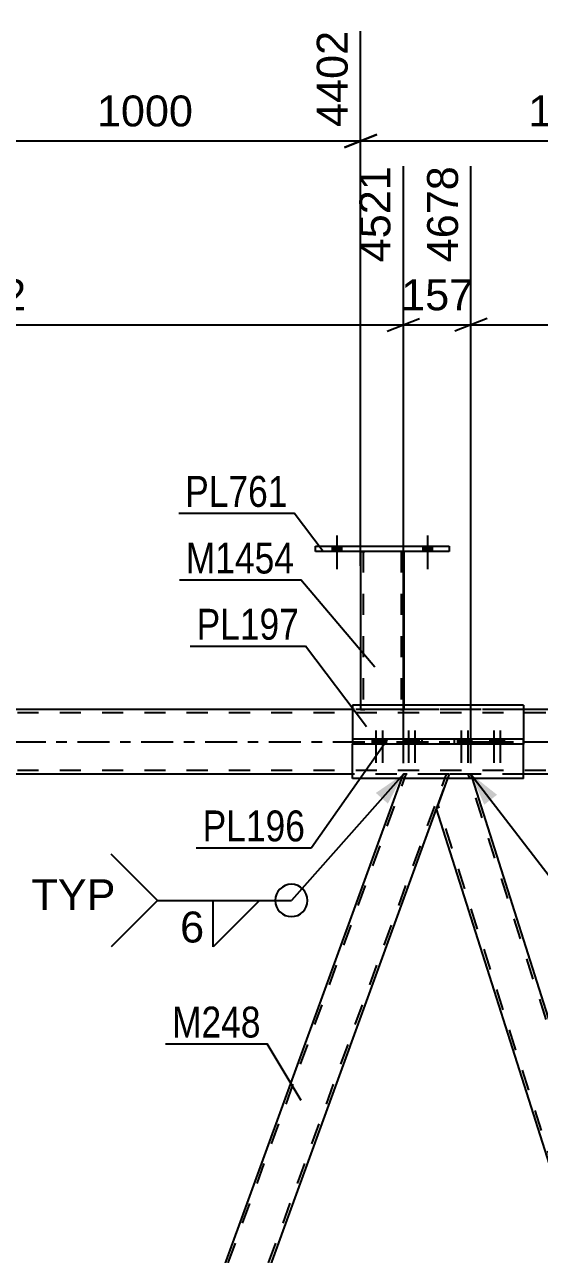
# Model space of a CAD drawing. Header units: millimetres. Extents: x 0 to 1189, y 0 to 841.
# Drawn here: x 272 to 319.7, y 573.9 to 687.9 of the extents above; entities that cross this region are included whole.
import ezdxf

# ---------------------------------------------------------------- set-up
doc = ezdxf.new("R2010")
doc.units = ezdxf.units.MM
doc.linetypes.add('DXK_LINE_DOT2', pattern=[3.9198, 1.9599, -1.9599])
doc.linetypes.add('DXK_LINE_DOT3', pattern=[5.9187, 2.979, -0.9799, 0.9799, -0.9799])
doc.styles.add('Arial', font='ARIAL.TTF', dxfattribs={"height": 0.2})
doc.styles.add('Arial Narrow', font='ARIALN.TTF', dxfattribs={"height": 0.2})

# ---------------------------------------------------------------- blocks, each defined once
blk = doc.blocks.new('Part-203770571-3147 - 2970')
at = {"color": 2, "linetype": 'Continuous'}
for p, q in [((298.93, 639.07), (298.93, 639.55)), ((298.93, 639.55), (311.33, 639.55)), ((311.33, 639.07), (298.93, 639.07)), ((311.33, 639.55), (311.33, 639.07))]:
    blk.add_line(p, q, dxfattribs=at)
blk = doc.blocks.new('Part-203770571-3129 - 2970')
at = {"color": 7, "linetype": 'DXK_LINE_DOT2'}
for p, q in [((759.33, 624.11), (127.06, 624.11)), ((759.33, 624.43), (132.77, 624.43)), ((318.24, 624.43), (302.39, 624.43)), ((759.33, 618.75), (127.06, 618.75)), ((318.24, 618.43), (302.39, 618.43))]:
    blk.add_line(p, q, dxfattribs=at)
at = {"color": 2, "linetype": 'Continuous'}
for p, q in [((302.39, 624.43), (233.11, 624.43)), ((387.52, 624.43), (318.24, 624.43)), ((302.39, 618.43), (233.11, 618.43)), ((387.52, 618.43), (318.24, 618.43))]:
    blk.add_line(p, q, dxfattribs=at)
at = {"color": 7, "linetype": 'DXK_LINE_DOT3'}
blk.add_line((117.06, 621.43), (759.33, 621.43), dxfattribs=at)
blk = doc.blocks.new('Part-203770571-3152 - 2970')
at = {"color": 2, "linetype": 'Continuous'}
for p, q in [((303.13, 639.07), (303.13, 624.83)), ((307.13, 639.07), (307.13, 624.83))]:
    blk.add_line(p, q, dxfattribs=at)
at = {"color": 7, "linetype": 'DXK_LINE_DOT2'}
for p, q in [((303.13, 639.07), (303.13, 639.07)), ((303.13, 639.07), (303.13, 639.07)), ((303.13, 639.07), (303.13, 639.07)), ((303.17, 639.07), (303.13, 639.07)), ((303.13, 639.07), (303.17, 639.07)), ((303.27, 639.07), (303.17, 639.07)), ((303.17, 639.07), (303.27, 639.07)), ((303.43, 639.07), (303.27, 639.07)), ((303.27, 639.07), (303.43, 639.07)), ((303.37, 639.07), (303.37, 639.07)), ((303.37, 639.07), (303.37, 624.43)), ((303.39, 639.07), (303.37, 639.07)), ((303.37, 639.07), (303.39, 639.07)), ((303.44, 639.07), (303.39, 639.07)), ((303.39, 639.07), (303.44, 639.07)), ((306.83, 639.07), (303.43, 639.07)), ((306.83, 639.07), (303.43, 639.07)), ((306.74, 639.07), (303.44, 639.07)), ((303.44, 639.07), (303.52, 639.07)), ((306.82, 639.07), (303.52, 639.07)), ((306.82, 639.07), (306.74, 639.07)), ((306.87, 639.07), (306.82, 639.07)), ((306.82, 639.07), (306.87, 639.07)), ((306.83, 639.07), (306.99, 639.07)), ((306.99, 639.07), (306.83, 639.07)), ((306.89, 639.07), (306.87, 639.07)), ((306.87, 639.07), (306.89, 639.07)), ((306.89, 639.07), (306.89, 639.07)), ((306.89, 639.07), (306.89, 624.43)), ((306.99, 639.07), (307.09, 639.07)), ((307.09, 639.07), (306.99, 639.07)), ((307.09, 639.07), (307.13, 639.07)), ((307.13, 639.07), (307.09, 639.07)), ((307.13, 639.07), (307.13, 639.07)), ((307.13, 639.07), (307.13, 639.07)), ((307.13, 639.07), (307.13, 639.07)), ((303.13, 624.83), (303.13, 624.43)), ((303.17, 624.43), (303.13, 624.43)), ((303.13, 624.43), (303.17, 624.43)), ((303.27, 624.43), (303.17, 624.43)), ((303.17, 624.43), (303.27, 624.43)), ((303.43, 624.43), (303.27, 624.43)), ((303.27, 624.43), (303.43, 624.43)), ((303.39, 624.43), (303.37, 624.43)), ((303.37, 624.43), (303.39, 624.43)), ((303.44, 624.43), (303.39, 624.43)), ((303.39, 624.43), (303.44, 624.43)), ((306.83, 624.43), (303.43, 624.43)), ((306.83, 624.43), (303.43, 624.43)), ((306.74, 624.43), (303.44, 624.43)), ((303.44, 624.43), (303.52, 624.43)), ((306.82, 624.43), (303.52, 624.43)), ((306.82, 624.43), (306.74, 624.43)), ((306.87, 624.43), (306.82, 624.43)), ((306.82, 624.43), (306.87, 624.43)), ((306.83, 624.43), (306.99, 624.43)), ((306.99, 624.43), (306.83, 624.43)), ((306.89, 624.43), (306.87, 624.43)), ((306.87, 624.43), (306.89, 624.43)), ((306.99, 624.43), (307.09, 624.43)), ((307.09, 624.43), (306.99, 624.43)), ((307.09, 624.43), (307.13, 624.43)), ((307.13, 624.43), (307.09, 624.43)), ((307.13, 624.83), (307.13, 624.43))]:
    blk.add_line(p, q, dxfattribs=at)
blk = doc.blocks.new('Bolt-203770571-3261 - 2970')
at = {"linetype": 'Continuous'}
for points in [[(300.49, 639.07), (301.37, 639.07), (301.37, 639.55), (300.49, 639.55)], [(308.89, 639.07), (309.77, 639.07), (309.77, 639.55), (308.89, 639.55)]]:
    blk.add_hatch(color=1, dxfattribs=at).paths.add_polyline_path(points)
at = {"color": 1, "linetype": 'Continuous'}
for p, q in [((300.93, 640.55), (300.93, 637.43)), ((309.33, 640.55), (309.33, 637.43)), ((300.49, 639.55), (300.49, 639.07)), ((301.37, 639.55), (301.37, 639.07)), ((308.89, 639.55), (308.89, 639.07)), ((309.77, 639.55), (309.77, 639.07))]:
    blk.add_line(p, q, dxfattribs=at)
blk = doc.blocks.new('Bolt-203770571-3262 - 2970')
at = {"linetype": 'Continuous'}
for points in [[(300.49, 639.07), (301.37, 639.07), (301.37, 639.55), (300.49, 639.55)], [(308.89, 639.07), (309.77, 639.07), (309.77, 639.55), (308.89, 639.55)]]:
    blk.add_hatch(color=1, dxfattribs=at).paths.add_polyline_path(points)
at = {"color": 1, "linetype": 'Continuous'}
for p, q in [((300.93, 640.55), (300.93, 637.43)), ((309.33, 640.55), (309.33, 637.43)), ((300.49, 639.55), (300.49, 639.07)), ((301.37, 639.55), (301.37, 639.07)), ((308.89, 639.55), (308.89, 639.07)), ((309.77, 639.55), (309.77, 639.07))]:
    blk.add_line(p, q, dxfattribs=at)
blk = doc.blocks.new('Part-203770571-3376 - 2970')
at = {"color": 7, "linetype": 'DXK_LINE_DOT2'}
for p, q in [((311.35, 618.43), (311.2, 618.03)), ((313.36, 618.43), (311.35, 618.43)), ((349.95, 502.27), (313.11, 618.43)), ((313.49, 618.03), (313.36, 618.43)), ((347.15, 499.43), (310.32, 615.59))]:
    blk.add_line(p, q, dxfattribs=at)
at = {"color": 2, "linetype": 'Continuous'}
for p, q in [((311.2, 618.03), (310.18, 615.22)), ((350.08, 502.64), (313.49, 618.03)), ((346.78, 499.83), (310.18, 615.22))]:
    blk.add_line(p, q, dxfattribs=at)
blk = doc.blocks.new('Part-203770571-3351 - 2970')
at = {"color": 7, "linetype": 'DXK_LINE_DOT2'}
for p, q in [((264.03, 499.43), (307.35, 618.43)), ((267.78, 499.43), (311.09, 618.43)), ((306.95, 618.03), (307.09, 618.43)), ((311.35, 618.43), (307.09, 618.43)), ((310.18, 615.22), (311.35, 618.43))]:
    blk.add_line(p, q, dxfattribs=at)
at = {"color": 2, "linetype": 'Continuous'}
for p, q in [((264.95, 502.64), (306.95, 618.03)), ((268.18, 499.83), (310.18, 615.22))]:
    blk.add_line(p, q, dxfattribs=at)
blk = doc.blocks.new('Bolt-203770571-3587 - 2970')
at = {"linetype": 'Continuous'}
for points in [[(304.91, 621.67), (304.19, 621.67), (304.19, 621.19), (304.91, 621.19)], [(305.51, 621.67), (304.79, 621.67), (304.79, 621.19), (305.51, 621.19)], [(307.93, 621.67), (307.21, 621.67), (307.21, 621.19), (307.93, 621.19)], [(308.53, 621.67), (307.81, 621.67), (307.81, 621.19), (308.53, 621.19)]]:
    blk.add_hatch(color=1, dxfattribs=at).paths.add_polyline_path(points)
at = {"color": 1, "linetype": 'Continuous'}
for p, q in [((304.19, 621.67), (304.19, 621.19)), ((304.55, 622.47), (304.55, 619.47)), ((304.79, 621.67), (304.79, 621.19)), ((304.91, 621.67), (304.91, 621.19)), ((305.15, 622.47), (305.15, 619.47)), ((305.51, 621.67), (305.51, 621.19)), ((307.21, 621.67), (307.21, 621.19)), ((307.57, 622.47), (307.57, 619.47)), ((307.81, 621.67), (307.81, 621.19)), ((307.93, 621.67), (307.93, 621.19)), ((308.17, 622.47), (308.17, 619.47)), ((308.53, 621.67), (308.53, 621.19))]:
    blk.add_line(p, q, dxfattribs=at)
blk = doc.blocks.new('Part-203770571-3581 - 2970')
at = {"color": 2, "linetype": 'Continuous'}
for p, q in [((318.24, 621.67), (302.39, 621.67)), ((302.39, 621.67), (302.39, 621.19)), ((308.79, 621.67), (308.79, 621.19)), ((311.83, 621.19), (311.83, 621.67)), ((318.24, 621.19), (318.24, 621.67)), ((308.79, 621.19), (302.39, 621.19)), ((318.24, 621.19), (308.79, 621.19))]:
    blk.add_line(p, q, dxfattribs=at)
blk = doc.blocks.new('Part-203770571-3586 - 2970')
at = {"color": 2, "linetype": 'Continuous'}
for p, q in [((302.39, 624.83), (302.39, 621.67)), ((318.24, 624.83), (302.39, 624.83)), ((318.24, 624.83), (318.24, 621.67)), ((302.39, 618.03), (302.39, 621.19)), ((318.24, 618.03), (318.24, 621.19)), ((318.24, 618.03), (302.39, 618.03))]:
    blk.add_line(p, q, dxfattribs=at)
at = {"color": 7, "linetype": 'DXK_LINE_DOT2'}
for p, q in [((302.39, 621.67), (302.39, 621.19)), ((318.24, 621.67), (318.24, 621.19))]:
    blk.add_line(p, q, dxfattribs=at)
blk = doc.blocks.new('Bolt-203770571-3588 - 2970')
at = {"linetype": 'Continuous'}
for points in [[(312.82, 621.67), (312.1, 621.67), (312.1, 621.19), (312.82, 621.19)], [(313.42, 621.67), (312.7, 621.67), (312.7, 621.19), (313.42, 621.19)], [(315.83, 621.67), (315.11, 621.67), (315.11, 621.19), (315.83, 621.19)], [(316.43, 621.67), (315.71, 621.67), (315.71, 621.19), (316.43, 621.19)]]:
    blk.add_hatch(color=1, dxfattribs=at).paths.add_polyline_path(points)
at = {"color": 1, "linetype": 'Continuous'}
for p, q in [((312.1, 621.67), (312.1, 621.19)), ((312.46, 622.47), (312.46, 619.47)), ((312.7, 621.67), (312.7, 621.19)), ((312.82, 621.67), (312.82, 621.19)), ((313.06, 622.47), (313.06, 619.47)), ((313.42, 621.67), (313.42, 621.19)), ((315.11, 621.67), (315.11, 621.19)), ((315.47, 622.47), (315.47, 619.47)), ((315.71, 621.67), (315.71, 621.19)), ((315.83, 621.67), (315.83, 621.19)), ((316.07, 622.47), (316.07, 619.47)), ((316.43, 621.67), (316.43, 621.19))]:
    blk.add_line(p, q, dxfattribs=at)
blk = doc.blocks.new('StraightDimension-203770571-31076 - 2970')
at = {"color": 7, "linetype": 'Continuous'}
for p, q in [((307.09, 619.43), (307.09, 674.79)), ((313.36, 619.43), (313.36, 674.79)), ((305.59, 659.49), (308.59, 660.69)), ((314.86, 660.69), (311.86, 659.49)), ((307.09, 660.09), (313.36, 660.09))]:
    blk.add_line(p, q, dxfattribs=at)
at = {"color": 0}
blk.add_wipeout([(314.16, 660.84), (314.16, 665.04), (306.29, 665.04), (306.29, 660.84)], dxfattribs=at)
at = {"color": 3, "style": 'Arial'}
blk.add_text('157', height=2.865, dxfattribs=at).set_placement((306.89, 661.44))
at = {"color": 0, "linetype": 'Continuous'}
blk.add_wipeout([(312.76, 675.39), (308.56, 675.39), (308.56, 665.29), (312.76, 665.29)], dxfattribs=at)
at = {"color": 3, "linetype": 'Continuous', "style": 'Arial'}
blk.add_text('4678', height=2.865, rotation=90.0002, dxfattribs=at).set_placement((312.16, 665.89))
blk = doc.blocks.new('StraightDimension-203770571-31077 - 2970')
at = {"color": 7, "linetype": 'Continuous'}
for p, q in [((228.23, 619.43), (228.23, 674.79)), ((307.09, 619.43), (307.09, 674.79)), ((229.73, 660.69), (226.73, 659.49)), ((305.59, 659.49), (308.59, 660.69)), ((228.23, 660.09), (307.09, 660.09))]:
    blk.add_line(p, q, dxfattribs=at)
at = {"color": 0, "linetype": 'Continuous'}
blk.add_wipeout([(306.49, 675.39), (302.29, 675.39), (302.29, 665.29), (306.49, 665.29)], dxfattribs=at)
at = {"color": 0}
blk.add_wipeout([(272.71, 660.84), (272.71, 665.04), (262.61, 665.04), (262.61, 660.84)], dxfattribs=at)
at = {"color": 3, "linetype": 'Continuous', "style": 'Arial'}
blk.add_text('4521', height=2.865, rotation=90.0002, dxfattribs=at).set_placement((305.89, 665.89))
at = {"color": 3, "style": 'Arial'}
blk.add_text('1972', height=2.865, dxfattribs=at).set_placement((263.21, 661.44))
blk = doc.blocks.new('StraightDimension-203770571-31075 - 2970')
at = {"color": 7, "linetype": 'Continuous'}
for p, q in [((313.36, 619.43), (313.36, 674.79)), ((392.23, 619.43), (392.23, 674.79)), ((314.86, 660.69), (311.86, 659.49)), ((390.73, 659.49), (393.73, 660.69)), ((313.36, 660.09), (392.23, 660.09))]:
    blk.add_line(p, q, dxfattribs=at)
at = {"color": 0, "linetype": 'Continuous'}
blk.add_wipeout([(391.63, 675.39), (387.43, 675.39), (387.43, 665.29), (391.63, 665.29)], dxfattribs=at)
at = {"color": 0}
blk.add_wipeout([(357.84, 660.84), (357.84, 665.04), (347.75, 665.04), (347.75, 660.84)], dxfattribs=at)
at = {"color": 3, "linetype": 'Continuous', "style": 'Arial'}
blk.add_text('6649', height=2.865, rotation=90.0002, dxfattribs=at).set_placement((391.03, 665.89))
at = {"color": 3, "style": 'Arial'}
blk.add_text('1972', height=2.865, dxfattribs=at).set_placement((348.35, 661.44))
blk = doc.blocks.new('StraightDimension-203770571-31448 - 2970')
at = {"color": 7, "linetype": 'Continuous'}
for p, q in [((303.13, 637.74), (303.13, 687.33)), ((343.13, 636.87), (343.13, 687.33)), ((304.63, 677.74), (301.63, 676.54)), ((341.63, 676.54), (344.63, 677.74)), ((303.13, 677.14), (343.13, 677.14))]:
    blk.add_line(p, q, dxfattribs=at)
at = {"color": 0}
blk.add_wipeout([(328.18, 677.89), (328.18, 682.09), (318.08, 682.09), (318.08, 677.89)], dxfattribs=at)
at = {"color": 3, "style": 'Arial'}
blk.add_text('1000', height=2.865, dxfattribs=at).set_placement((318.68, 678.49))
at = {"color": 0, "linetype": 'Continuous'}
blk.add_wipeout([(342.53, 687.93), (338.33, 687.93), (338.33, 677.84), (342.53, 677.84)], dxfattribs=at)
at = {"color": 3, "linetype": 'Continuous', "style": 'Arial'}
blk.add_text('5402', height=2.865, rotation=90.0002, dxfattribs=at).set_placement((341.93, 678.44))
blk = doc.blocks.new('StraightDimension-203770571-31449 - 2970')
at = {"color": 7, "linetype": 'Continuous'}
for p, q in [((263.13, 639.05), (263.13, 687.33)), ((303.13, 637.74), (303.13, 687.33)), ((264.63, 677.74), (261.63, 676.54)), ((301.63, 676.54), (304.63, 677.74)), ((263.13, 677.14), (303.13, 677.14))]:
    blk.add_line(p, q, dxfattribs=at)
at = {"color": 0}
blk.add_wipeout([(288.18, 677.89), (288.18, 682.09), (278.08, 682.09), (278.08, 677.89)], dxfattribs=at)
at = {"color": 3, "style": 'Arial'}
blk.add_text('1000', height=2.865, dxfattribs=at).set_placement((278.68, 678.49))
at = {"color": 0, "linetype": 'Continuous'}
blk.add_wipeout([(302.53, 687.93), (298.33, 687.93), (298.33, 677.84), (302.53, 677.84)], dxfattribs=at)
at = {"color": 3, "linetype": 'Continuous', "style": 'Arial'}
blk.add_text('4402', height=2.865, rotation=90.0002, dxfattribs=at).set_placement((301.93, 678.44))
blk = doc.blocks.new('Mark-203770571-3143 - 2970')
at = {"color": 30, "linetype": 'Continuous'}
for p in [(286.26, 642.61), (299.65, 639.07)]:
    blk.add_line(p, (296.96, 642.61), dxfattribs=at)
at = {"color": 0}
blk.add_wipeout([(296.36, 643.21), (296.36, 646.21), (286.86, 646.21), (286.86, 643.21)], dxfattribs=at)
blk.add_wipeout([(296.36, 643.21), (296.36, 646.21), (286.86, 646.21), (286.86, 643.21)], dxfattribs=at)
at = {"color": 3, "style": 'Arial Narrow'}
blk.add_text('PL761', height=2.863, dxfattribs=at).set_placement((286.86, 643.21))
blk = doc.blocks.new('Mark-203770571-3148 - 2970')
at = {"color": 30, "linetype": 'Continuous'}
for p in [(286.32, 636.43), (304.46, 628.33)]:
    blk.add_line(p, (297.57, 636.43), dxfattribs=at)
at = {"color": 0}
blk.add_wipeout([(296.97, 637.03), (296.97, 640.03), (286.92, 640.03), (286.92, 637.03)], dxfattribs=at)
blk.add_wipeout([(296.97, 637.03), (296.97, 640.03), (286.92, 640.03), (286.92, 637.03)], dxfattribs=at)
at = {"color": 3, "style": 'Arial Narrow'}
blk.add_text('M1454', height=2.863, dxfattribs=at).set_placement((286.92, 637.03))
blk = doc.blocks.new('WeldMark-203770571-5025 - 2970')
at = {"linetype": 'Continuous'}
blk.add_hatch(color=30, dxfattribs=at).paths.add_polyline_path([(314.59, 615.59), (313.36, 618.43), (315.78, 616.51)])
at = {"color": 30, "linetype": 'Continuous'}
for p, q in [((313.36, 618.43), (322.85, 606.07)), ((322.85, 606.07), (333.17, 606.07))]:
    blk.add_line(p, q, dxfattribs=at)
at = {"color": 3, "linetype": 'Continuous'}
for p, q in [((333.17, 606.07), (337.46, 610.36)), ((328.03, 606.07), (332.32, 606.07)), ((332.32, 606.07), (328.03, 601.79)), ((328.03, 601.79), (328.03, 606.07)), ((333.17, 606.07), (337.46, 601.79))]:
    blk.add_line(p, q, dxfattribs=at)
blk.add_arc((322.85, 606.07), 1.5, 90, 270, dxfattribs=at)
at = {"color": 0}
blk.add_wipeout([(327.37, 601.97), (327.37, 605.37), (324.75, 605.37), (324.75, 601.97)], dxfattribs=at)
at = {"color": 3, "linetype": 'Continuous'}
blk.add_arc((322.85, 606.07), 1.5, 270, 90, dxfattribs=at)
at = {"color": 3, "style": 'Arial'}
blk.add_text('6', height=2.87, dxfattribs=at).set_placement((324.95, 602.17))
at = {"color": 0, "linetype": 'Continuous'}
blk.add_wipeout([(344.55, 605.17), (344.55, 608.17), (336.77, 608.17), (336.77, 605.17)], dxfattribs=at)
blk.add_wipeout([(344.55, 605.17), (344.55, 608.17), (336.77, 608.17), (336.77, 605.17)], dxfattribs=at)
at = {"color": 3, "linetype": 'Continuous', "style": 'Arial'}
blk.add_text('TYP', height=2.865, dxfattribs=at).set_placement((336.77, 605.17))
blk = doc.blocks.new('Mark-203770571-3347 - 2970')
at = {"color": 30, "linetype": 'Continuous'}
for p in [(285.04, 593.4), (297.62, 588.17)]:
    blk.add_line(p, (294.47, 593.4), dxfattribs=at)
at = {"color": 0}
blk.add_wipeout([(293.87, 594), (293.87, 597), (285.64, 597), (285.64, 594)], dxfattribs=at)
blk.add_wipeout([(293.87, 594), (293.87, 597), (285.64, 597), (285.64, 594)], dxfattribs=at)
at = {"color": 3, "style": 'Arial Narrow'}
blk.add_text('M248', height=2.863, dxfattribs=at).set_placement((285.64, 594))
blk = doc.blocks.new('Mark-203770571-3577 - 2970')
at = {"color": 30, "linetype": 'Continuous'}
for p in [(305.58, 621.56), (287.88, 611.59)]:
    blk.add_line(p, (298.58, 611.59), dxfattribs=at)
at = {"color": 0}
blk.add_wipeout([(297.98, 612.19), (297.98, 615.19), (288.48, 615.19), (288.48, 612.19)], dxfattribs=at)
blk.add_wipeout([(297.98, 612.19), (297.98, 615.19), (288.48, 615.19), (288.48, 612.19)], dxfattribs=at)
at = {"color": 3, "style": 'Arial Narrow'}
blk.add_text('PL196', height=2.863, dxfattribs=at).set_placement((288.48, 612.19))
blk = doc.blocks.new('Mark-203770571-3582 - 2970')
at = {"color": 30, "linetype": 'Continuous'}
for p in [(287.32, 630.29), (303.68, 622.81)]:
    blk.add_line(p, (298.03, 630.29), dxfattribs=at)
at = {"color": 0}
blk.add_wipeout([(297.43, 630.89), (297.43, 633.89), (287.92, 633.89), (287.92, 630.89)], dxfattribs=at)
blk.add_wipeout([(297.43, 630.89), (297.43, 633.89), (287.92, 633.89), (287.92, 630.89)], dxfattribs=at)
at = {"color": 3, "style": 'Arial Narrow'}
blk.add_text('PL197', height=2.863, dxfattribs=at).set_placement((287.92, 630.89))
blk = doc.blocks.new('WeldMark-203770571-5012 - 2970')
at = {"linetype": 'Continuous'}
blk.add_hatch(color=30, dxfattribs=at).paths.add_polyline_path([(304.54, 616.68), (307.09, 618.43), (305.66, 615.69)])
at = {"color": 30, "linetype": 'Continuous'}
for p in [(307.09, 618.43), (284.29, 606.71)]:
    blk.add_line(p, (296.71, 606.71), dxfattribs=at)
at = {"color": 3, "linetype": 'Continuous'}
for p, q in [((284.29, 606.71), (280, 610.99)), ((284.29, 606.71), (280, 602.42)), ((289.47, 606.71), (293.75, 606.71)), ((293.75, 606.71), (289.47, 602.42)), ((289.47, 602.42), (289.47, 606.71))]:
    blk.add_line(p, q, dxfattribs=at)
for start, end in [(90, 270), (270, 90)]:
    blk.add_arc((296.71, 606.71), 1.5, start, end, dxfattribs=at)
at = {"color": 0}
blk.add_wipeout([(288.81, 602.61), (288.81, 606.01), (286.19, 606.01), (286.19, 602.61)], dxfattribs=at)
at = {"color": 3, "style": 'Arial'}
blk.add_text('6', height=2.87, dxfattribs=at).set_placement((286.39, 602.81))
at = {"color": 0, "linetype": 'Continuous'}
blk.add_wipeout([(280.39, 605.81), (280.39, 608.81), (272.61, 608.81), (272.61, 605.81)], dxfattribs=at)
blk.add_wipeout([(280.39, 605.81), (280.39, 608.81), (272.61, 608.81), (272.61, 605.81)], dxfattribs=at)
at = {"color": 3, "linetype": 'Continuous', "style": 'Arial'}
blk.add_text('TYP', height=2.865, dxfattribs=at).set_placement((272.61, 605.81))

msp = doc.modelspace()

# ---------------------------------------------------------------- block references
for name in ['Bolt-203770571-3261 - 2970', 'Bolt-203770571-3262 - 2970', 'Part-203770571-3147 - 2970', 'Part-203770571-3152 - 2970', 'Part-203770571-3129 - 2970', 'Part-203770571-3586 - 2970', 'Part-203770571-3581 - 2970', 'Bolt-203770571-3587 - 2970', 'Bolt-203770571-3588 - 2970', 'Part-203770571-3351 - 2970', 'Part-203770571-3376 - 2970']:
    msp.add_blockref(name, (0, 0))

# ---------------------------------------------------------------- next in the draw order: block references
for name in ['StraightDimension-203770571-31076 - 2970', 'WeldMark-203770571-5025 - 2970', 'Mark-203770571-3347 - 2970']:
    msp.add_blockref(name, (0, 0))

# ---------------------------------------------------------------- next in the draw order: block references
for name in ['StraightDimension-203770571-31077 - 2970', 'StraightDimension-203770571-31075 - 2970']:
    msp.add_blockref(name, (0, 0))

# ---------------------------------------------------------------- next in the draw order: block references
for name in ['StraightDimension-203770571-31448 - 2970', 'Mark-203770571-3577 - 2970']:
    msp.add_blockref(name, (0, 0))

# ---------------------------------------------------------------- next in the draw order: block references
for name in ['StraightDimension-203770571-31449 - 2970', 'WeldMark-203770571-5012 - 2970']:
    msp.add_blockref(name, (0, 0))

# ---------------------------------------------------------------- next in the draw order: block references
msp.add_blockref('Mark-203770571-3143 - 2970', (0, 0))

# ---------------------------------------------------------------- next in the draw order: block references
msp.add_blockref('Mark-203770571-3148 - 2970', (0, 0))

# ---------------------------------------------------------------- next in the draw order: block references
msp.add_blockref('Mark-203770571-3582 - 2970', (0, 0))

doc.saveas('drawing.dxf')
